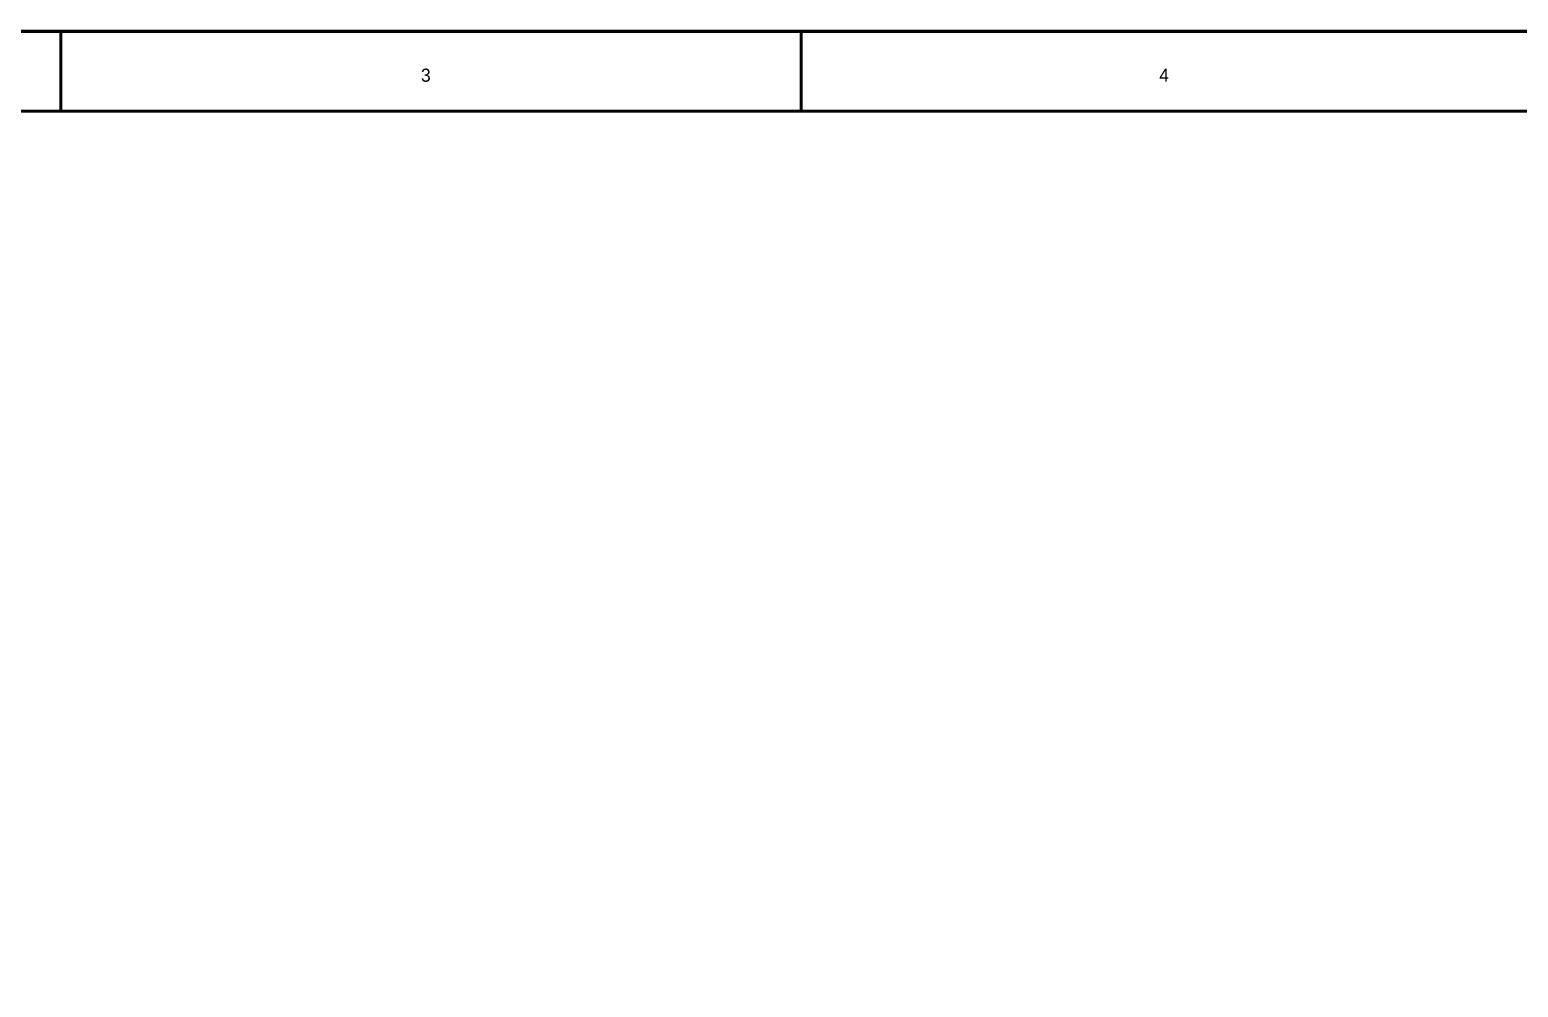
# Model space of a CAD drawing. Header units: inches. Extents: x 0 to 22.3, y 0 to 15.7.
# Drawn here: x 5.46 to 11.06, y 12.1 to 15.71 of the extents above; entities that cross this region are included whole.
import ezdxf

# ---------------------------------------------------------------- set-up
doc = ezdxf.new("R2010")
doc.units = ezdxf.units.IN
doc.header["$MEASUREMENT"] = 0
doc.layers.add('Sheet', color=255, linetype='Continuous')

msp = doc.modelspace()

# ---------------------------------------------------------------- linework, layer by layer
at = {"layer": 'Sheet'}
for points in [[(0, 15.6991, 0.0118, 0.0118, 0), (22.3, 15.6991, 0.0118, 0.0118, 0), (22.3, 0, 0.0118, 0.0118, 0), (0, 0, 0.0118, 0.0118, 0), (0, 15.6991, 0.0118, 0.0118, 0)], [(0, 15.6991, 0.0039, 0.0039, 0), (0, 0, 0.0039, 0.0039, 0), (22.3, 0, 0.0039, 0.0039, 0), (22.3, 15.6991, 0.0039, 0.0039, 0), (0, 15.6991, 0.0039, 0.0039, 0), (0, 15.6991, 0.0039, 0.0039, 0)], [(0.3006, 15.3986, 0.0118, 0.0118, 0), (22.0003, 15.3986, 0.0118, 0.0118, 0), (22.0003, 0.3006, 0.0118, 0.0118, 0), (0.3006, 0.3006, 0.0118, 0.0118, 0), (0.3006, 15.3986, 0.0118, 0.0118, 0)], [(0.3006, 15.3986, 0.0039, 0.0039, 0), (0.3006, 0.3006, 0.0039, 0.0039, 0), (22.0003, 0.3006, 0.0039, 0.0039, 0), (22.0003, 15.3986, 0.0039, 0.0039, 0), (0.3006, 15.3986, 0.0039, 0.0039, 0), (0.3006, 15.3986, 0.0039, 0.0039, 0)]]:
    msp.add_lwpolyline(points, format="xyseb", close=True, dxfattribs=at)
for points in [[(5.575, 15.6991, 0.0118, 0.0118, 0), (5.575, 15.399, 0.0118, 0.0118, 0)], [(8.3625, 15.6991, 0.0118, 0.0118, 0), (8.3625, 15.399, 0.0118, 0.0118, 0)]]:
    msp.add_lwpolyline(points, format="xyseb", dxfattribs=at)

# ---------------------------------------------------------------- texts
for s, p in [('3', (6.9312, 15.5091)), ('4', (9.7107, 15.5091))]:
    msp.add_text(s, height=0.0495, dxfattribs=at).set_placement(p)

doc.saveas('drawing.dxf')
